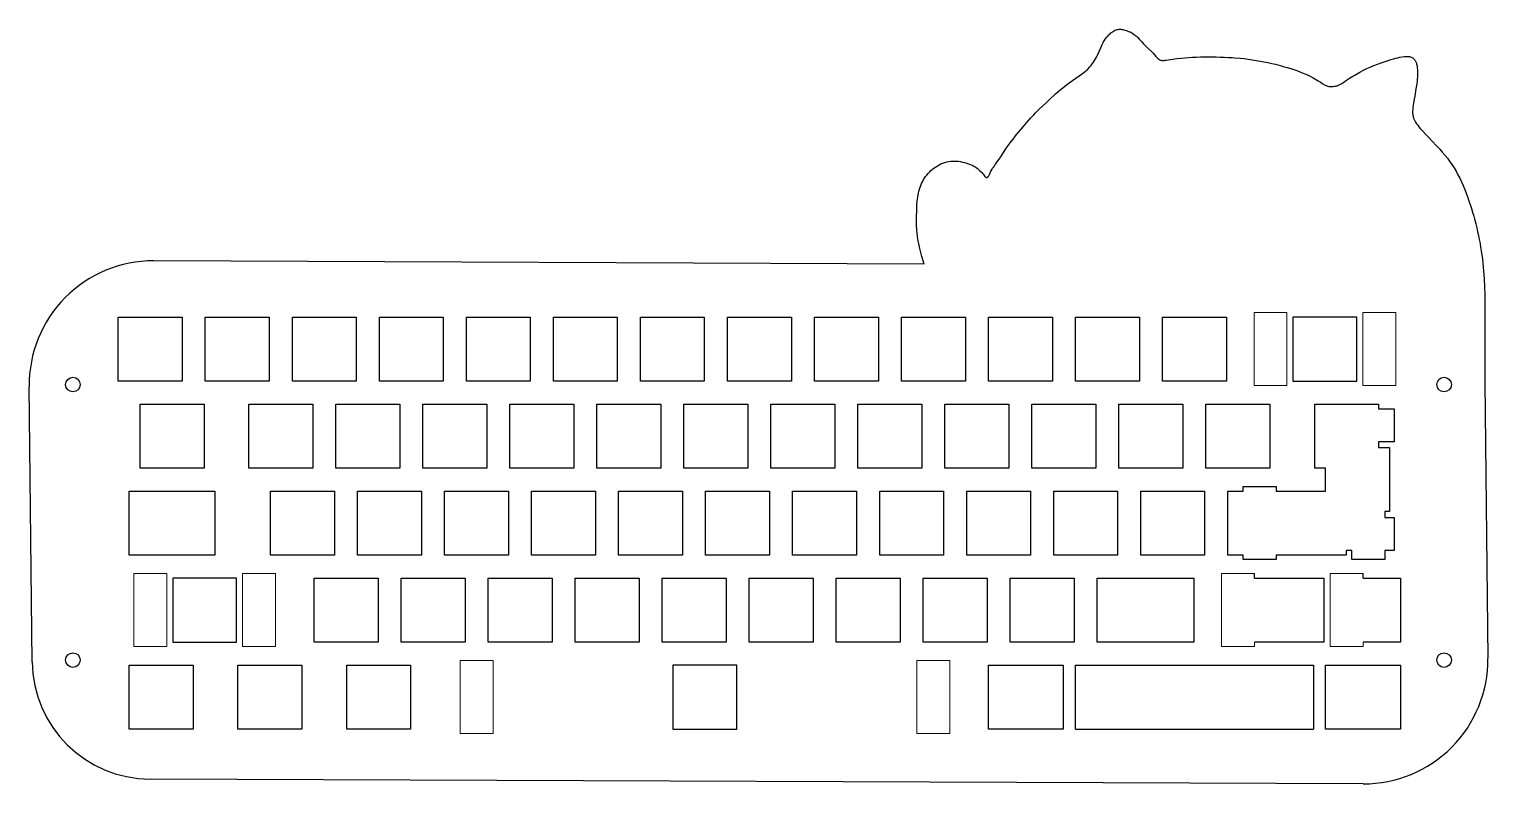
# Model space of a CAD drawing. Header units: millimetres. Extents: x 5 to 325, y 3 to 169.
import ezdxf

# ---------------------------------------------------------------- set-up
doc = ezdxf.new("R2010")
doc.units = ezdxf.units.MM
doc.header["$LTSCALE"] = 50
doc.header["$MEASUREMENT"] = 0

msp = doc.modelspace()

# ---------------------------------------------------------------- linework, layer by layer
for p, q in [((201.27, 117.25), (32.63, 117.94)), ((6.01, 30.15), (5.35, 90.47)), ((324.06, 91.25), (324.71, 30.93)), ((297.44, 3.45), (31.85, 4.49))]:
    msp.add_line(p, q)
at = {"color": 0}
for p, q in [((24.87, 105.64), (38.87, 105.64)), ((24.87, 91.64), (24.87, 105.64)), ((38.87, 105.64), (38.87, 91.64)), ((43.92, 105.64), (57.92, 105.64)), ((43.92, 91.64), (43.92, 105.64)), ((57.92, 105.64), (57.92, 91.64)), ((62.97, 105.64), (76.97, 105.64)), ((62.97, 91.64), (62.97, 105.64)), ((76.97, 105.64), (76.97, 91.64)), ((82.02, 105.64), (96.02, 105.64)), ((82.02, 91.64), (82.02, 105.64)), ((96.02, 105.64), (96.02, 91.64)), ((101.07, 105.64), (115.07, 105.64)), ((101.07, 91.64), (101.07, 105.64)), ((115.07, 105.64), (115.07, 91.64)), ((120.12, 105.64), (134.12, 105.64)), ((120.12, 91.64), (120.12, 105.64)), ((134.12, 105.64), (134.12, 91.64)), ((139.17, 105.64), (153.17, 105.64)), ((139.17, 91.64), (139.17, 105.64)), ((153.17, 105.64), (153.17, 91.64)), ((158.22, 105.64), (172.22, 105.64)), ((158.22, 91.64), (158.22, 105.64)), ((172.22, 105.64), (172.22, 91.64)), ((177.27, 105.64), (191.27, 105.64)), ((177.27, 91.64), (177.27, 105.64)), ((191.27, 105.64), (191.27, 91.64)), ((196.32, 105.64), (210.32, 105.64)), ((196.32, 91.64), (196.32, 105.64)), ((210.32, 105.64), (210.32, 91.64)), ((215.37, 105.64), (229.37, 105.64)), ((215.37, 91.64), (215.37, 105.64)), ((229.37, 105.64), (229.37, 91.64)), ((234.42, 105.64), (248.42, 105.64)), ((234.42, 91.64), (234.42, 105.64)), ((248.42, 105.64), (248.42, 91.64)), ((253.47, 105.64), (267.47, 105.64)), ((253.47, 91.64), (253.47, 105.64)), ((267.47, 105.64), (267.47, 91.64)), ((282.04, 105.64), (282.04, 91.64)), ((296.04, 105.64), (282.04, 105.64)), ((296.04, 91.64), (296.04, 105.64)), ((38.87, 91.64), (24.87, 91.64)), ((57.92, 91.64), (43.92, 91.64)), ((76.97, 91.64), (62.97, 91.64)), ((96.02, 91.64), (82.02, 91.64)), ((115.07, 91.64), (101.07, 91.64)), ((134.12, 91.64), (120.12, 91.64)), ((153.17, 91.64), (139.17, 91.64)), ((172.22, 91.64), (158.22, 91.64)), ((191.27, 91.64), (177.27, 91.64)), ((210.32, 91.64), (196.32, 91.64)), ((229.37, 91.64), (215.37, 91.64)), ((248.42, 91.64), (234.42, 91.64)), ((267.47, 91.64), (253.47, 91.64)), ((282.04, 91.64), (296.04, 91.64)), ((29.63, 86.59), (43.63, 86.59)), ((29.63, 72.59), (29.63, 86.59)), ((43.63, 86.59), (43.63, 72.59)), ((53.44, 86.59), (67.44, 86.59)), ((53.44, 72.59), (53.44, 86.59)), ((67.44, 86.59), (67.44, 72.59)), ((72.49, 86.59), (86.49, 86.59)), ((72.49, 72.59), (72.49, 86.59)), ((86.49, 86.59), (86.49, 72.59)), ((91.54, 86.59), (105.54, 86.59)), ((91.54, 72.59), (91.54, 86.59)), ((105.54, 86.59), (105.54, 72.59)), ((110.59, 86.59), (124.59, 86.59)), ((110.59, 72.59), (110.59, 86.59)), ((124.59, 86.59), (124.59, 72.59)), ((129.64, 86.59), (143.64, 86.59)), ((129.64, 72.59), (129.64, 86.59)), ((143.64, 86.59), (143.64, 72.59)), ((148.69, 86.59), (162.69, 86.59)), ((148.69, 72.59), (148.69, 86.59)), ((162.69, 86.59), (162.69, 72.59)), ((167.74, 86.59), (181.74, 86.59)), ((167.74, 72.59), (167.74, 86.59)), ((181.74, 86.59), (181.74, 72.59)), ((186.79, 86.59), (200.79, 86.59)), ((186.79, 72.59), (186.79, 86.59)), ((200.79, 86.59), (200.79, 72.59)), ((205.84, 86.59), (219.84, 86.59)), ((205.84, 72.59), (205.84, 86.59)), ((219.84, 86.59), (219.84, 72.59)), ((224.89, 86.59), (238.89, 86.59)), ((224.89, 72.59), (224.89, 86.59)), ((238.89, 86.59), (238.89, 72.59)), ((243.94, 86.59), (257.94, 86.59)), ((243.94, 72.59), (243.94, 86.59)), ((257.94, 86.59), (257.94, 72.59)), ((262.99, 86.59), (276.99, 86.59)), ((262.99, 72.59), (262.99, 86.59)), ((276.99, 86.59), (276.99, 72.59)), ((43.63, 72.59), (29.63, 72.59)), ((67.44, 72.59), (53.44, 72.59)), ((86.49, 72.59), (72.49, 72.59)), ((105.54, 72.59), (91.54, 72.59)), ((124.59, 72.59), (110.59, 72.59)), ((143.64, 72.59), (129.64, 72.59)), ((162.69, 72.59), (148.69, 72.59)), ((181.74, 72.59), (167.74, 72.59)), ((200.79, 72.59), (186.79, 72.59)), ((219.84, 72.59), (205.84, 72.59)), ((238.89, 72.59), (224.89, 72.59)), ((257.94, 72.59), (243.94, 72.59)), ((276.99, 72.59), (262.99, 72.59)), ((27.25, 67.54), (46.01, 67.54)), ((27.25, 53.54), (27.25, 67.54)), ((46.01, 67.54), (46.01, 53.54)), ((58.21, 67.54), (72.21, 67.54)), ((58.21, 53.54), (58.21, 67.54)), ((72.21, 67.54), (72.21, 53.54)), ((77.26, 67.54), (91.26, 67.54)), ((77.26, 53.54), (77.26, 67.54)), ((91.26, 67.54), (91.26, 53.54)), ((96.31, 67.54), (110.31, 67.54)), ((96.31, 53.54), (96.31, 67.54)), ((110.31, 67.54), (110.31, 53.54)), ((115.36, 67.54), (129.36, 67.54)), ((115.36, 53.54), (115.36, 67.54)), ((129.36, 67.54), (129.36, 53.54)), ((134.41, 67.54), (148.41, 67.54)), ((134.41, 53.54), (134.41, 67.54)), ((148.41, 67.54), (148.41, 53.54)), ((153.46, 67.54), (167.46, 67.54)), ((153.46, 53.54), (153.46, 67.54)), ((167.46, 67.54), (167.46, 53.54)), ((172.51, 67.54), (186.51, 67.54)), ((172.51, 53.54), (172.51, 67.54)), ((186.51, 67.54), (186.51, 53.54)), ((191.56, 67.54), (205.56, 67.54)), ((191.56, 53.54), (191.56, 67.54)), ((205.56, 67.54), (205.56, 53.54)), ((210.61, 67.54), (224.61, 67.54)), ((210.61, 53.54), (210.61, 67.54)), ((224.61, 67.54), (224.61, 53.54)), ((229.66, 67.54), (243.66, 67.54)), ((229.66, 53.54), (229.66, 67.54)), ((243.66, 67.54), (243.66, 53.54)), ((248.71, 67.54), (262.71, 67.54)), ((248.71, 53.54), (248.71, 67.54)), ((262.71, 67.54), (262.71, 53.54)), ((46.01, 53.54), (27.25, 53.54)), ((72.21, 53.54), (58.21, 53.54)), ((91.26, 53.54), (77.26, 53.54)), ((110.31, 53.54), (96.31, 53.54)), ((129.36, 53.54), (115.36, 53.54)), ((148.41, 53.54), (134.41, 53.54)), ((167.46, 53.54), (153.46, 53.54)), ((186.51, 53.54), (172.51, 53.54)), ((205.56, 53.54), (191.56, 53.54)), ((224.61, 53.54), (210.61, 53.54)), ((243.66, 53.54), (229.66, 53.54)), ((262.71, 53.54), (248.71, 53.54)), ((36.77, 48.49), (36.77, 34.49)), ((50.77, 48.49), (36.77, 48.49)), ((50.77, 34.49), (50.77, 48.49)), ((67.73, 48.49), (81.73, 48.49)), ((67.73, 34.49), (67.73, 48.49)), ((81.73, 48.49), (81.73, 34.49)), ((86.78, 48.49), (100.78, 48.49)), ((86.78, 34.49), (86.78, 48.49)), ((100.78, 48.49), (100.78, 34.49)), ((105.83, 48.49), (119.83, 48.49)), ((105.83, 34.49), (105.83, 48.49)), ((119.83, 48.49), (119.83, 34.49)), ((124.88, 48.49), (138.88, 48.49)), ((124.88, 34.49), (124.88, 48.49)), ((138.88, 48.49), (138.88, 34.49)), ((143.93, 48.49), (157.93, 48.49)), ((143.93, 34.49), (143.93, 48.49)), ((157.93, 48.49), (157.93, 34.49)), ((162.98, 48.49), (176.98, 48.49)), ((162.98, 34.49), (162.98, 48.49)), ((176.98, 48.49), (176.98, 34.49)), ((182.03, 48.49), (196.03, 48.49)), ((182.03, 34.49), (182.03, 48.49)), ((196.03, 48.49), (196.03, 34.49)), ((201.08, 48.49), (215.08, 48.49)), ((201.08, 34.49), (201.08, 48.49)), ((215.08, 48.49), (215.08, 34.49)), ((220.13, 48.49), (234.13, 48.49)), ((220.13, 34.49), (220.13, 48.49)), ((234.13, 48.49), (234.13, 34.49)), ((239.18, 48.49), (260.32, 48.49)), ((239.18, 34.49), (239.18, 48.49)), ((260.32, 48.49), (260.32, 34.49)), ((273.6, 48.49), (288.9, 48.49)), ((288.9, 34.49), (288.9, 48.49)), ((297.4, 48.49), (305.57, 48.49)), ((305.57, 48.49), (305.57, 34.49)), ((36.77, 34.49), (50.77, 34.49)), ((81.73, 34.49), (67.73, 34.49)), ((100.78, 34.49), (86.78, 34.49)), ((119.83, 34.49), (105.83, 34.49)), ((138.88, 34.49), (124.88, 34.49)), ((157.93, 34.49), (143.93, 34.49)), ((176.98, 34.49), (162.98, 34.49)), ((196.03, 34.49), (182.03, 34.49)), ((215.08, 34.49), (201.08, 34.49)), ((234.13, 34.49), (220.13, 34.49)), ((260.32, 34.49), (239.18, 34.49)), ((288.9, 34.49), (273.6, 34.49)), ((305.57, 34.49), (297.4, 34.49)), ((27.25, 29.44), (41.25, 29.44)), ((27.25, 15.44), (27.25, 29.44)), ((41.25, 29.44), (41.25, 15.44)), ((51.06, 29.44), (65.06, 29.44)), ((51.06, 15.44), (51.06, 29.44)), ((65.06, 29.44), (65.06, 15.44)), ((74.87, 29.44), (88.87, 29.44)), ((74.87, 15.44), (74.87, 29.44)), ((88.87, 29.44), (88.87, 15.44)), ((146.31, 29.44), (146.31, 15.44)), ((160.31, 29.44), (146.31, 29.44)), ((160.31, 15.44), (160.31, 29.44)), ((215.37, 29.44), (231.75, 29.44)), ((215.37, 15.44), (215.37, 29.44)), ((231.75, 29.44), (231.75, 15.44)), ((234.42, 15.44), (234.42, 29.44)), ((286.52, 29.44), (286.52, 15.44)), ((289.19, 29.44), (305.57, 29.44)), ((289.19, 15.44), (289.19, 29.44)), ((305.57, 29.44), (305.57, 15.44)), ((41.25, 15.44), (27.25, 15.44)), ((65.06, 15.44), (51.06, 15.44)), ((88.87, 15.44), (74.87, 15.44)), ((146.31, 15.44), (160.31, 15.44)), ((231.75, 15.44), (215.37, 15.44)), ((305.57, 15.44), (289.19, 15.44))]:
    msp.add_line(p, q, dxfattribs=at)
at = {"color": 7, "lineweight": 9, "true_color": 0xffffff}
for p, q in [((273.54, 106.64), (273.54, 90.64)), ((280.74, 106.64), (273.54, 106.64)), ((280.74, 90.64), (280.74, 106.64)), ((297.34, 106.64), (297.34, 90.64)), ((304.54, 106.64), (297.34, 106.64)), ((304.54, 90.64), (304.54, 106.64)), ((273.54, 90.64), (280.74, 90.64)), ((297.34, 90.64), (304.54, 90.64)), ((28.27, 49.49), (28.27, 33.49)), ((35.47, 49.49), (28.27, 49.49)), ((35.47, 33.49), (35.47, 49.49)), ((52.07, 49.49), (52.07, 33.49)), ((59.27, 49.49), (52.07, 49.49)), ((59.27, 33.49), (59.27, 49.49)), ((266.4, 49.49), (266.4, 33.49)), ((273.6, 49.49), (266.4, 49.49)), ((290.2, 49.49), (290.2, 33.49)), ((297.4, 49.49), (290.2, 49.49)), ((28.27, 33.49), (35.47, 33.49)), ((52.07, 33.49), (59.27, 33.49)), ((266.4, 33.49), (273.6, 33.49)), ((273.6, 33.49), (273.6, 34.49)), ((290.2, 33.49), (297.4, 33.49)), ((297.4, 33.49), (297.4, 34.49)), ((99.71, 30.44), (99.71, 14.44)), ((106.91, 30.44), (99.71, 30.44)), ((106.91, 14.44), (106.91, 30.44)), ((199.71, 30.44), (199.71, 14.44)), ((206.91, 30.44), (199.71, 30.44)), ((206.91, 14.44), (206.91, 30.44)), ((99.71, 14.44), (106.91, 14.44)), ((199.71, 14.44), (206.91, 14.44))]:
    msp.add_line(p, q, dxfattribs=at)
at = {"linetype": 'Continuous'}
for p, q in [((286.81, 86.59), (300.81, 86.59)), ((286.81, 72.59), (286.81, 86.59)), ((300.81, 86.59), (300.81, 85.56)), ((300.81, 85.56), (304.19, 85.56)), ((304.19, 85.56), (304.19, 78.36)), ((304.19, 78.36), (300.81, 78.36)), ((300.81, 78.36), (300.81, 77.06)), ((300.81, 77.06), (303.19, 77.06)), ((303.19, 77.06), (303.19, 63.06)), ((289.19, 72.59), (286.81, 72.59)), ((289.19, 67.54), (289.19, 72.59)), ((267.76, 53.54), (267.76, 67.54)), ((267.76, 67.54), (271.16, 67.54)), ((271.16, 67.54), (271.16, 68.54)), ((271.16, 68.54), (278.36, 68.54)), ((278.36, 68.54), (278.36, 67.54)), ((278.36, 67.54), (289.19, 67.54)), ((303.19, 63.06), (302.16, 63.06)), ((302.16, 63.06), (302.16, 61.76)), ((302.16, 61.76), (304.19, 61.76)), ((304.19, 61.76), (304.19, 54.56)), ((294.96, 54.56), (293.66, 54.56)), ((293.66, 54.56), (293.66, 53.54)), ((294.96, 52.54), (294.96, 54.56)), ((304.19, 54.56), (302.16, 54.56)), ((302.16, 54.56), (302.16, 52.54)), ((271.16, 53.54), (267.76, 53.54)), ((271.16, 52.54), (271.16, 53.54)), ((278.36, 52.54), (271.16, 52.54)), ((293.66, 53.54), (278.36, 53.54)), ((278.36, 53.54), (278.36, 52.54)), ((302.16, 52.54), (294.96, 52.54)), ((273.6, 48.49), (273.6, 49.49)), ((297.4, 48.49), (297.4, 49.49)), ((234.42, 29.44), (286.52, 29.44)), ((234.42, 15.44), (286.52, 15.44))]:
    msp.add_line(p, q, dxfattribs=at)
msp.add_lwpolyline([(201.27, 117.25), (200.8, 118.94), (200.57, 119.78), (200.36, 120.63), (200.2, 121.36), (200, 122.34), (199.86, 123.2), (199.74, 124.07), (199.7, 124.51), (199.68, 124.77), (199.63, 125.81), (199.62, 126.69), (199.64, 127.56), (199.68, 128.95), (199.73, 130.19), (199.79, 131.06), (199.83, 131.49), (199.89, 131.93), (199.97, 132.44), (200.05, 132.79), (200.15, 133.22), (200.27, 133.64), (200.4, 134.06), (200.56, 134.47), (200.73, 134.87), (200.92, 135.27), (201.19, 135.76), (201.35, 136.03), (201.6, 136.39), (201.87, 136.74), (202.15, 137.08), (202.45, 137.4), (202.76, 137.71), (203.1, 138), (203.44, 138.27), (203.77, 138.5), (204.19, 138.76), (204.58, 138.97), (204.98, 139.17), (205.39, 139.33), (205.81, 139.48), (206.24, 139.6), (206.67, 139.69), (207.11, 139.76), (207.54, 139.8), (207.84, 139.81), (208.41, 139.79), (208.85, 139.75), (209.28, 139.68), (209.71, 139.59), (210.14, 139.49), (210.4, 139.41), (210.99, 139.23), (211.41, 139.07), (211.81, 138.9), (212.2, 138.71), (212.45, 138.56), (212.56, 138.49), (212.89, 138.25), (213.21, 137.99), (213.52, 137.69), (213.82, 137.37), (214.13, 137.01), (214.35, 136.75), (214.61, 136.44), (214.69, 136.35), (214.77, 136.28), (214.85, 136.23), (214.95, 136.19), (215, 136.18), (215.07, 136.19), (215.14, 136.22), (215.21, 136.26), (215.27, 136.33), (215.34, 136.41), (215.4, 136.5), (215.46, 136.6), (215.59, 136.83), (215.82, 137.34), (215.92, 137.57), (216.05, 137.82), (216.17, 138.03), (216.28, 138.22), (216.4, 138.4), (216.52, 138.57), (216.86, 139.03), (217, 139.22), (217.24, 139.55), (217.72, 140.25), (218.21, 140.97), (218.7, 141.71), (219.2, 142.45), (219.71, 143.19), (220.12, 143.77), (220.76, 144.61), (221.29, 145.3), (221.6, 145.68), (222.96, 147.32), (223.69, 148.16), (224.69, 149.29), (225.28, 149.94), (225.69, 150.37), (226.51, 151.17), (227.98, 152.55), (229.05, 153.58), (229.69, 154.17), (230.09, 154.53), (231.01, 155.32), (231.69, 155.87), (232.49, 156.49), (233.08, 156.93), (233.79, 157.44), (234.49, 157.93), (235.23, 158.44), (235.94, 158.95), (236.29, 159.21), (236.63, 159.49), (236.96, 159.77), (237.14, 159.95), (237.57, 160.4), (237.85, 160.73), (238.11, 161.08), (238.37, 161.44), (238.6, 161.81), (238.83, 162.19), (239.04, 162.58), (239.23, 162.97), (239.6, 163.77), (239.95, 164.57), (240.3, 165.31), (240.51, 165.74), (240.73, 166.12), (240.96, 166.48), (241.22, 166.84), (241.41, 167.08), (241.66, 167.36), (241.83, 167.53), (242, 167.69), (242.18, 167.84), (242.36, 167.98), (242.55, 168.11), (242.75, 168.24), (242.94, 168.35), (243.15, 168.44), (243.35, 168.52), (243.56, 168.59), (243.77, 168.64), (243.98, 168.67), (244.24, 168.68), (244.4, 168.67), (244.61, 168.64), (244.83, 168.59), (245.04, 168.53), (245.57, 168.38), (246.07, 168.2), (246.43, 168.07), (246.74, 167.9), (246.97, 167.73), (247.25, 167.53), (247.38, 167.44), (247.59, 167.27), (247.76, 167.13), (248.07, 166.83), (248.37, 166.51), (248.66, 166.18), (248.93, 165.89), (249.26, 165.53), (249.88, 164.91), (250.3, 164.52), (251.14, 163.72), (251.45, 163.41), (251.76, 163.06), (252.03, 162.72), (252.18, 162.54), (252.33, 162.37), (252.48, 162.22), (252.65, 162.09), (252.83, 161.98), (253.01, 161.91), (253.21, 161.86), (253.42, 161.84), (253.63, 161.83), (253.86, 161.84), (254.09, 161.87), (254.32, 161.9), (254.75, 161.98), (255.25, 162.06), (255.71, 162.13), (256.61, 162.25), (257.49, 162.35), (258.36, 162.43), (259.21, 162.49), (260.07, 162.54), (260.92, 162.57), (261.77, 162.59), (262.42, 162.6), (263.48, 162.61), (264.35, 162.6), (265.22, 162.59), (266.1, 162.58), (266.98, 162.55), (267.86, 162.51), (268.74, 162.45), (269.33, 162.41), (270.49, 162.31), (271.36, 162.22), (272.23, 162.11), (273.1, 161.99), (273.97, 161.85), (274.83, 161.7), (275.69, 161.54), (276.54, 161.37), (277.39, 161.18), (278.24, 160.98), (279.28, 160.72), (279.93, 160.54), (280.77, 160.3), (281.6, 160.05), (282.43, 159.77), (283.25, 159.47), (284.06, 159.15), (284.86, 158.81), (285.66, 158.44), (286.44, 158.03), (287.21, 157.6), (287.6, 157.37), (287.98, 157.13), (288.46, 156.81), (289.11, 156.41), (289.33, 156.32), (289.53, 156.25), (289.66, 156.21), (289.9, 156.16), (290.08, 156.14), (290.27, 156.12), (290.46, 156.11), (290.66, 156.11), (290.86, 156.12), (291.16, 156.17), (291.3, 156.2), (291.48, 156.24), (291.69, 156.29), (291.89, 156.37), (292.31, 156.58), (292.73, 156.81), (293.15, 157.07), (293.56, 157.34), (294.44, 157.92), (294.78, 158.14), (295.18, 158.39), (295.57, 158.63), (295.95, 158.86), (296.33, 159.08), (296.71, 159.29), (297.46, 159.68), (298.22, 160.04), (298.98, 160.38), (299.75, 160.7), (300.54, 161), (301.36, 161.3), (301.79, 161.44), (302.22, 161.59), (302.66, 161.73), (303.27, 161.93), (303.58, 162.02), (304.05, 162.17), (304.53, 162.3), (305.01, 162.43), (305.48, 162.54), (305.94, 162.62), (306.39, 162.68), (306.6, 162.7), (306.81, 162.71), (307.01, 162.71), (307.21, 162.71), (307.4, 162.69), (307.58, 162.66), (307.75, 162.62), (307.96, 162.54), (308.06, 162.5), (308.2, 162.42), (308.34, 162.33), (308.46, 162.22), (308.57, 162.11), (308.67, 161.98), (308.77, 161.84), (308.86, 161.7), (308.93, 161.54), (309.01, 161.37), (309.07, 161.2), (309.12, 161.01), (309.17, 160.82), (309.21, 160.62), (309.25, 160.41), (309.27, 160.2), (309.31, 159.75), (309.33, 159.28), (309.32, 158.79), (309.3, 158.28), (309.26, 157.76), (309.21, 157.22), (309.14, 156.68), (308.98, 155.6), (308.8, 154.52), (308.7, 153.99), (308.58, 153.32), (308.52, 152.98), (308.43, 152.5), (308.36, 152.03), (308.3, 151.58), (308.26, 151.14), (308.24, 150.71), (308.25, 150.29), (308.27, 150.09), (308.29, 149.89), (308.33, 149.69), (308.37, 149.49), (308.43, 149.3), (308.46, 149.2), (308.57, 148.91), (308.66, 148.72), (308.86, 148.35), (309.09, 147.98), (309.35, 147.63), (309.63, 147.27), (309.93, 146.92), (310.39, 146.41), (311.16, 145.58), (311.77, 144.93), (312.39, 144.29), (313.59, 143.02), (314.18, 142.38), (314.75, 141.74), (315.31, 141.09), (315.85, 140.42), (316.49, 139.56), (316.85, 139.03), (317.32, 138.3), (317.76, 137.56), (318.18, 136.79), (318.58, 136.02), (318.95, 135.22), (319.31, 134.42), (319.65, 133.6), (319.98, 132.78), (320.28, 131.95), (320.58, 131.11), (320.92, 130.08), (321.13, 129.43), (321.38, 128.58), (321.63, 127.74), (321.86, 126.89), (322.08, 126.04), (322.29, 125.19), (322.48, 124.34), (322.67, 123.49), (322.84, 122.63), (323, 121.78), (323.14, 120.92), (323.28, 120.06), (323.39, 119.28), (323.51, 118.33), (323.6, 117.47), (323.69, 116.6), (323.76, 115.73), (323.83, 114.86), (323.88, 113.99), (323.97, 112.24), (324.03, 110.49), (324.06, 108.74), (324.08, 106.99), (324.08, 102.99), (324.07, 98.23), (324.06, 91.25)])
at = {"color": 0}
for centre in [(14.93, 90.87), (315.13, 90.87), (14.93, 30.53), (315.13, 30.53)]:
    msp.add_circle(centre, 1.6, dxfattribs=at)
for centre, radius, start, end in [((32.53, 90.77), 27.18, 89.7914, 180.6281), ((31.94, 30.43), 25.94, 180.6281, 269.7914), ((297.54, 30.63), 27.18, 269.7914, 0.6281)]:
    msp.add_arc(centre, radius, start, end)

doc.saveas('drawing.dxf')
